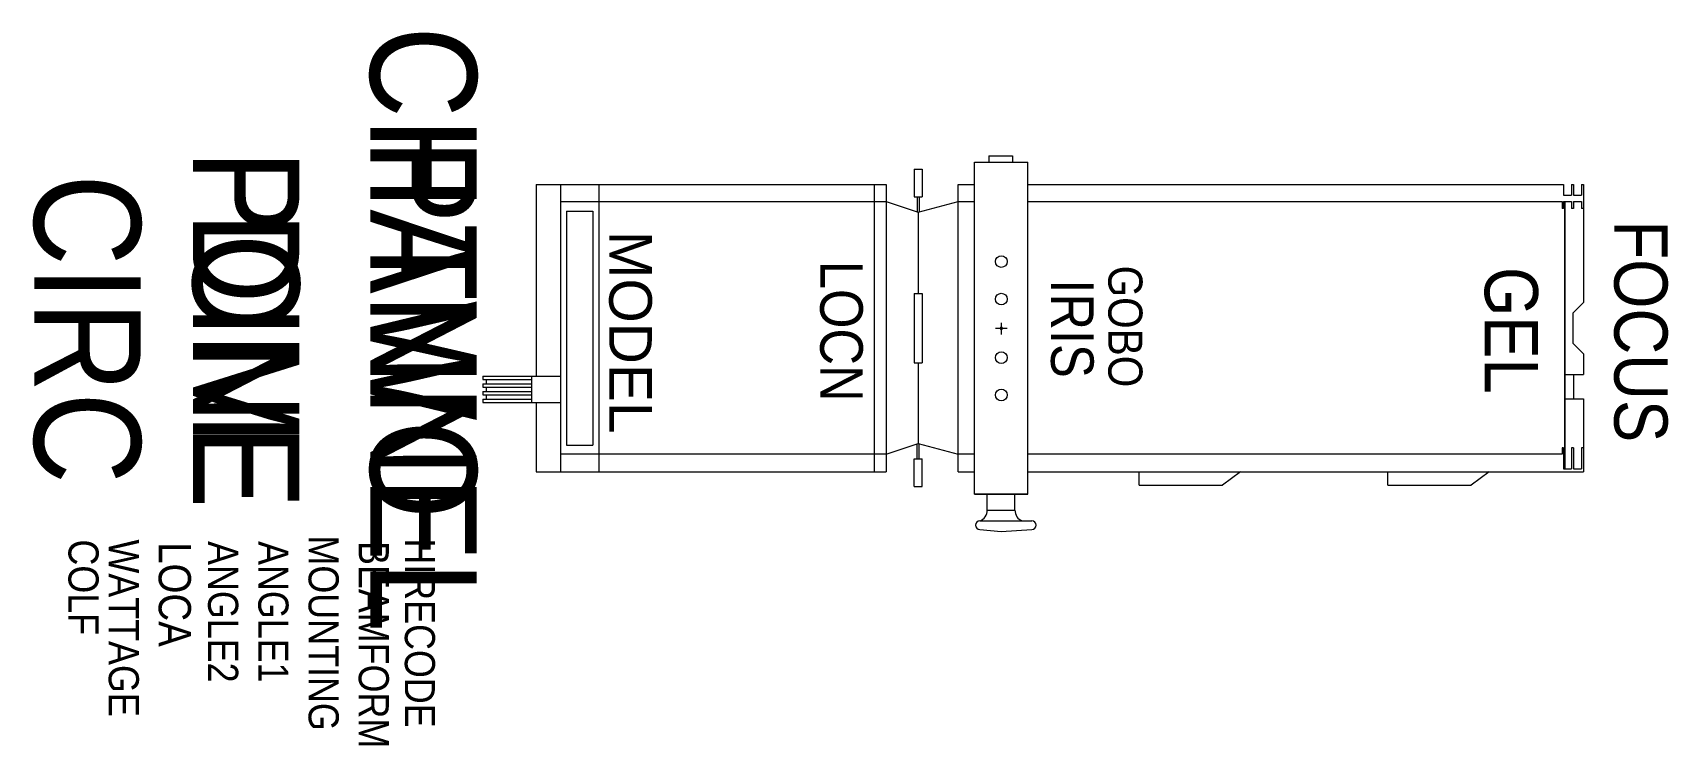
# Model space of a CAD drawing. Extents: x -1460 to 76, y -427 to 242.
import ezdxf
from ezdxf.enums import TextEntityAlignment as Align

# ---------------------------------------------------------------- set-up
doc = ezdxf.new("R2010")
doc.units = 0
doc.header["$MEASUREMENT"] = 0
doc.header["$PDMODE"] = 3
doc.layers.get('0').update_dxf_attribs({"linetype": 'CONTINUOUS'})
for name, color, linetype in [('CHANNEL', 3, 'CONTINUOUS'), ('CIRC', 6, 'CONTINUOUS'), ('DIMMER', 4, 'CONTINUOUS'), ('FOCUS', 2, 'CONTINUOUS'), ('GEL', 1, 'CONTINUOUS'), ('LANTERNS', 4, 'CONTINUOUS'), ('LOCATION', 7, 'CONTINUOUS'), ('MODEL', 6, 'CONTINUOUS'), ('PATCH', 5, 'CONTINUOUS'), ('PATCH2', 5, 'CONTINUOUS')]:
    doc.layers.add(name, color=color, linetype=linetype)

msp = doc.modelspace()

# ---------------------------------------------------------------- linework, layer by layer
for p, q in [((-561.7, 126.4), (-539.7, 126.4)), ((-561.7, 126.4), (-561.7, 120.4)), ((-539.7, 126.4), (-539.7, 120.4)), ((-631.9, 113.6), (-631.9, 87.6)), ((-631.9, 113.6), (-624.4, 113.6)), ((-624.4, 113.6), (-624.4, 87.6)), ((-575.3, -191.6), (-575.3, 120.4)), ((-575.3, 120.4), (-525.3, 120.4)), ((-525.3, -191.6), (-525.3, 120.4)), ((-987, 99.4), (-658.1, 99.4)), ((-987, 99.4), (-987, -80.6)), ((-964.1, 99.4), (-964.1, -170.6)), ((-928.1, 99.4), (-928.1, -170.6)), ((-928.1, 99.4), (-928.1, -80.6)), ((-669.4, 99.4), (-669.4, -170.6)), ((-658.1, 99.4), (-658.1, -170.6)), ((-590.6, -170.6), (-590.6, 99.4)), ((-590.6, 99.4), (-575.3, 99.4)), ((-525.3, 99.4), (-22, 99.4)), ((-22, 99.4), (-22, 89.4)), ((-14.5, 99.4), (-12.6, 99.4)), ((-14.5, 99.4), (-14.5, 89.4)), ((-12.6, 99.4), (-12.6, 89.4)), ((-5.1, 99.4), (-3.2, 99.4)), ((-5.1, 99.4), (-5.1, 89.4)), ((-3.2, 99.4), (-3.2, -11.6)), ((-964.1, 83.4), (-658.1, 83.4)), ((-658.1, 83.4), (-628.1, 73.4)), ((-631.9, 87.6), (-624.4, 87.6)), ((-629.1, 87.6), (-629.1, 73.8)), ((-628.1, 73.4), (-590.6, 83.4)), ((-627.1, 87.6), (-627.1, 73.7)), ((-590.6, 83.4), (-575.3, 83.4)), ((-525.3, 83.4), (-23.5, 83.4)), ((-23.5, 83.4), (-23.5, 76.9)), ((-22, 76.9), (-23.5, 76.9)), ((-22, 89.4), (-14.5, 89.4)), ((-22, 83.4), (-14.5, 83.4)), ((-22, 83.4), (-22, 76.9)), ((-21, -167.6), (-21, 83.4)), ((-21, 83.4), (-21, -167.6)), ((-14.5, 83.4), (-14.5, 76.9)), ((-12.6, 76.9), (-14.5, 76.9)), ((-12.6, 89.4), (-5.1, 89.4)), ((-12.6, 83.4), (-12.6, 76.9)), ((-12.6, 83.4), (-5.1, 83.4)), ((-5.1, 83.4), (-5.1, 76.9)), ((-3.2, 76.9), (-5.1, 76.9)), ((-958.6, 74.4), (-958.6, -145.6)), ((-958.6, 74.4), (-933.6, 74.4)), ((-933.6, 74.4), (-933.6, -145.6)), ((-628.1, 73.4), (-628.1, -3.1)), ((-631.9, -3.1), (-631.9, -68.1)), ((-631.9, -3.1), (-624.4, -3.1)), ((-624.4, -3.1), (-624.4, -68.1)), ((-3.2, -11.6), (-13.2, -21.6)), ((-550.1, -30.5), (-550.1, -41.5)), ((-13.2, -21.6), (-13.2, -49.6)), ((-555.6, -35.6), (-544.6, -35.6)), ((-13.2, -49.6), (-3.2, -59.6)), ((-3.2, -59.6), (-3.2, -79)), ((-631.9, -68.1), (-624.4, -68.1)), ((-628.1, -68.1), (-628.1, -144.1)), ((-1037, -80.6), (-964.1, -80.6)), ((-1037, -80.6), (-1037, -83.8)), ((-1037, -83.8), (-991.3, -83.8)), ((-1037, -87.8), (-991.3, -87.8)), ((-1037, -87.8), (-1037, -91.1)), ((-1037, -91.1), (-991.3, -91.1)), ((-1034, -83.8), (-1034, -87.8)), ((-1034, -91.1), (-1034, -95.1)), ((-991.3, -80.6), (-991.3, -105.6)), ((-928.1, -80.6), (-928.1, -170.6)), ((-21, -79), (-3.2, -79)), ((-12.6, -79), (-12.6, -102.1)), ((-1037, -95.1), (-991.3, -95.1)), ((-1037, -95.1), (-1037, -98.3)), ((-1037, -98.3), (-991.3, -98.3)), ((-1037, -102.3), (-991.3, -102.3)), ((-1037, -102.3), (-1037, -105.6)), ((-1037, -105.6), (-964.1, -105.6)), ((-1034, -98.3), (-1034, -102.3)), ((-987, -105.6), (-987, -170.6)), ((-21, -102.1), (-3.2, -102.1)), ((-3.2, -102.1), (-3.2, -170.6)), ((-958.6, -145.6), (-933.6, -145.6)), ((-658.1, -154.1), (-628.1, -144.1)), ((-629.1, -158.3), (-629.1, -144.5)), ((-628.1, -144.1), (-590.6, -154.1)), ((-627.1, -158.3), (-627.1, -144.4)), ((-22, -148.1), (-23.5, -148.1)), ((-23.5, -148.1), (-23.5, -154.1)), ((-22, -148.1), (-22, -167.6)), ((-12.6, -148.1), (-14.5, -148.1)), ((-14.5, -148.1), (-14.5, -167.6)), ((-12.6, -148.1), (-12.6, -167.6)), ((-3.2, -148.1), (-5.1, -148.1)), ((-5.1, -148.1), (-5.1, -167.6)), ((-658.1, -154.1), (-964.1, -154.1)), ((-631.9, -184.3), (-631.9, -158.3)), ((-631.9, -158.3), (-624.4, -158.3)), ((-624.4, -184.3), (-624.4, -158.3)), ((-575.3, -154.1), (-590.6, -154.1)), ((-23.5, -154.1), (-525.3, -154.1)), ((-22, -167.6), (-14.5, -167.6)), ((-12.6, -167.6), (-5.1, -167.6)), ((-987, -170.6), (-658.1, -170.6)), ((-631.9, -184.3), (-624.4, -184.3)), ((-590.6, -170.6), (-575.3, -170.6)), ((-525.3, -170.6), (-3.2, -170.6)), ((-420.5, -183.1), (-420.5, -170.6)), ((-420.5, -183.1), (-342.4, -183.1)), ((-325.5, -170.6), (-342.4, -183.1)), ((-187, -183.1), (-187, -170.6)), ((-187, -183.1), (-108.9, -183.1)), ((-92, -170.6), (-108.9, -183.1)), ((-575.3, -191.6), (-525.3, -191.6)), ((-525.3, -191.6), (-575.3, -191.6)), ((-563.3, -206.6), (-563.3, -191.6)), ((-537.3, -206.6), (-537.3, -191.6)), ((-563.3, -206.6), (-537.3, -206.6)), ((-570.3, -216.6), (-521.5, -216.6)), ((-570.3, -224.6), (-550.3, -226.6)), ((-550.3, -226.6), (-521.5, -224.6))]:
    msp.add_line(p, q)
for centre in [(-550.1, 26.9), (-550.1, -8.3), (-550.1, -63.3), (-550.1, -98.4)]:
    msp.add_circle(centre, 5.5)
for centre, radius, start, end in [((-573.5, -206.9), 10.2, 288.0473, 1.9687), ((-527.3, -207), 9.99, 177.3184, 252.6657), ((-570.3, -220.6), 4, 90, 270), ((-521.5, -220.6), 4, 270, 90)]:
    msp.add_arc(centre, radius, start, end)
msp.add_point((-550.1, -35.6))

# ---------------------------------------------------------------- texts
at = {"layer": 'CHANNEL', "width": 0.89}
msp.add_attdef('CHANNEL', text='', height=100, rotation=270, dxfattribs=at).set_placement((-1142.8, -36.4), align=Align.CENTER)
at = {"layer": 'CIRC', "width": 0.89}
msp.add_attdef('CIRC', text='', height=100, rotation=270, dxfattribs=at).set_placement((-1458.4, -36.4), align=Align.CENTER)
at = {"layer": 'DIMMER', "width": 0.89}
msp.add_attdef('DIM', text='', height=100, rotation=270, dxfattribs=at).set_placement((-1309.4, -35.6), align=Align.CENTER)
at = {"layer": 'FOCUS', "color": 30, "width": 0.89}
msp.add_attdef('FOCUS', text='', height=50, rotation=270, dxfattribs=at).set_placement((25.6, -38.6), align=Align.CENTER)
at = {"layer": 'GEL', "width": 0.89}
for tag, height, p in [('GOBO', 32, (-449.6, -34)), ('GEL', 50, (-96.1, -37.7))]:
    msp.add_attdef(tag, text='', height=height, rotation=270, dxfattribs=at).set_placement(p, align=Align.CENTER)
at = {"layer": 'LANTERNS', "color": 30, "width": 0.89}
msp.add_attdef('IRIS', text='', height=40, rotation=270, dxfattribs=at).set_placement((-483.4, -36), align=Align.MIDDLE)
at = {"layer": 'LANTERNS', "color": 0, "width": 0.89, "flags": 1}
for tag, p, s, height in [('COLF', (-1426.2, -234.1), 'N', 28.3), ('WATTAGE', (-1388.4, -234.1, 0), '2000', 28.3), ('LOCA', (-1341.5, -236.7), '', 30.3), ('ANGLE2', (-1295.1, -235.6), '32', 28.3), ('ANGLE1', (-1247.9, -235.6), '14', 28.3), ('MOUNTING', (-1200.7, -230.4), 'STANDARD HOOK CLAMP', 28.305), ('BEAMFORM', (-1153.6, -235.6), 'C', 28.3), ('HIRECODE', (-1110.3, -233.1), '', 28.3)]:
    msp.add_attdef(tag, p, s, height=height, rotation=270, dxfattribs=at)
at = {"layer": 'LOCATION', "width": 0.89}
msp.add_attdef('LOCN', text='', height=40, rotation=270, dxfattribs=at).set_placement((-720.2, -38.5), align=Align.CENTER)
at = {"layer": 'MODEL'}
msp.add_attdef('MODEL', text='14/32', height=40, rotation=270, dxfattribs=at).set_placement((-918.3, -39.5), align=Align.CENTER)
at = {"layer": 'PATCH', "width": 0.89}
msp.add_attdef('PONE', text='', height=100, rotation=270, dxfattribs=at).set_placement((-1309.4, -36.4), align=Align.CENTER)
at = {"layer": 'PATCH2', "width": 0.89}
msp.add_attdef('PTWO', text='', height=100, rotation=270, dxfattribs=at).set_placement((-1142.8, -36.4), align=Align.CENTER)

doc.saveas('drawing.dxf')
